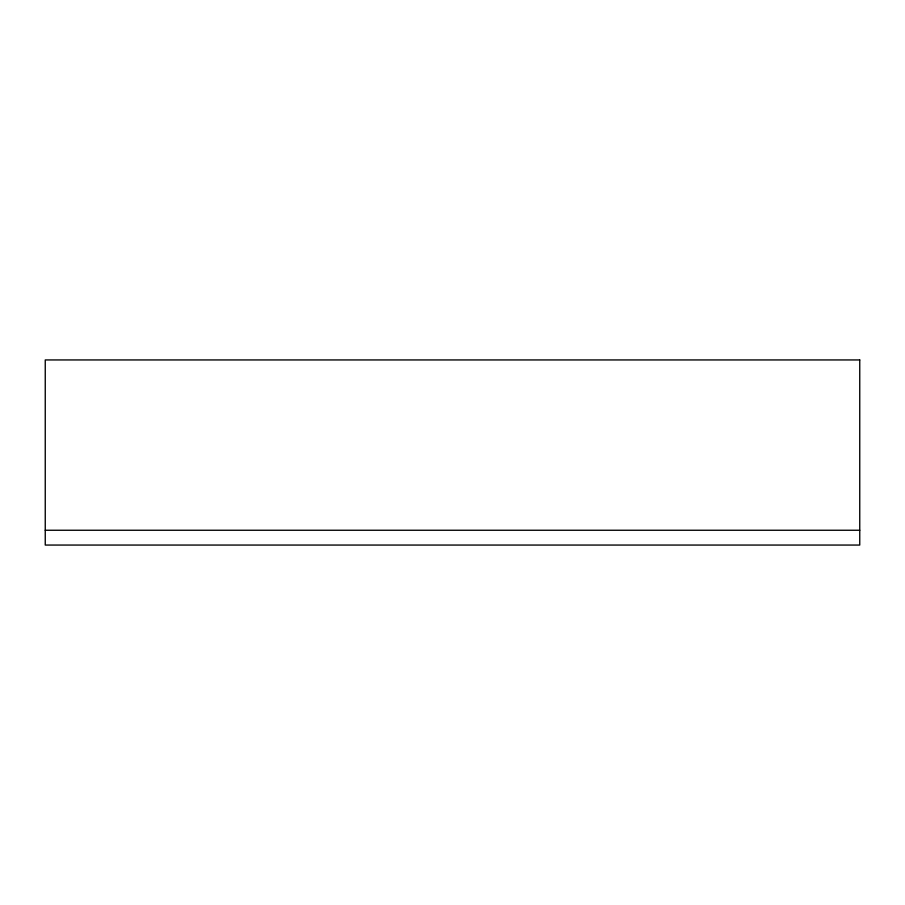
<?xml version="1.0" encoding="UTF-8"?>
<svg xmlns="http://www.w3.org/2000/svg" width="905" height="905" viewBox="0 0 905 905"><rect width="100%" height="100%" fill="white"/><g stroke="black" fill="none" stroke-linecap="round" stroke-linejoin="round"><path stroke-width="1.36" d="M45.25 530.251L859.75 530.251M859.75 359.941L45.25 359.941L45.25 545.059L859.75 545.059L859.75 359.941"/></g></svg>
